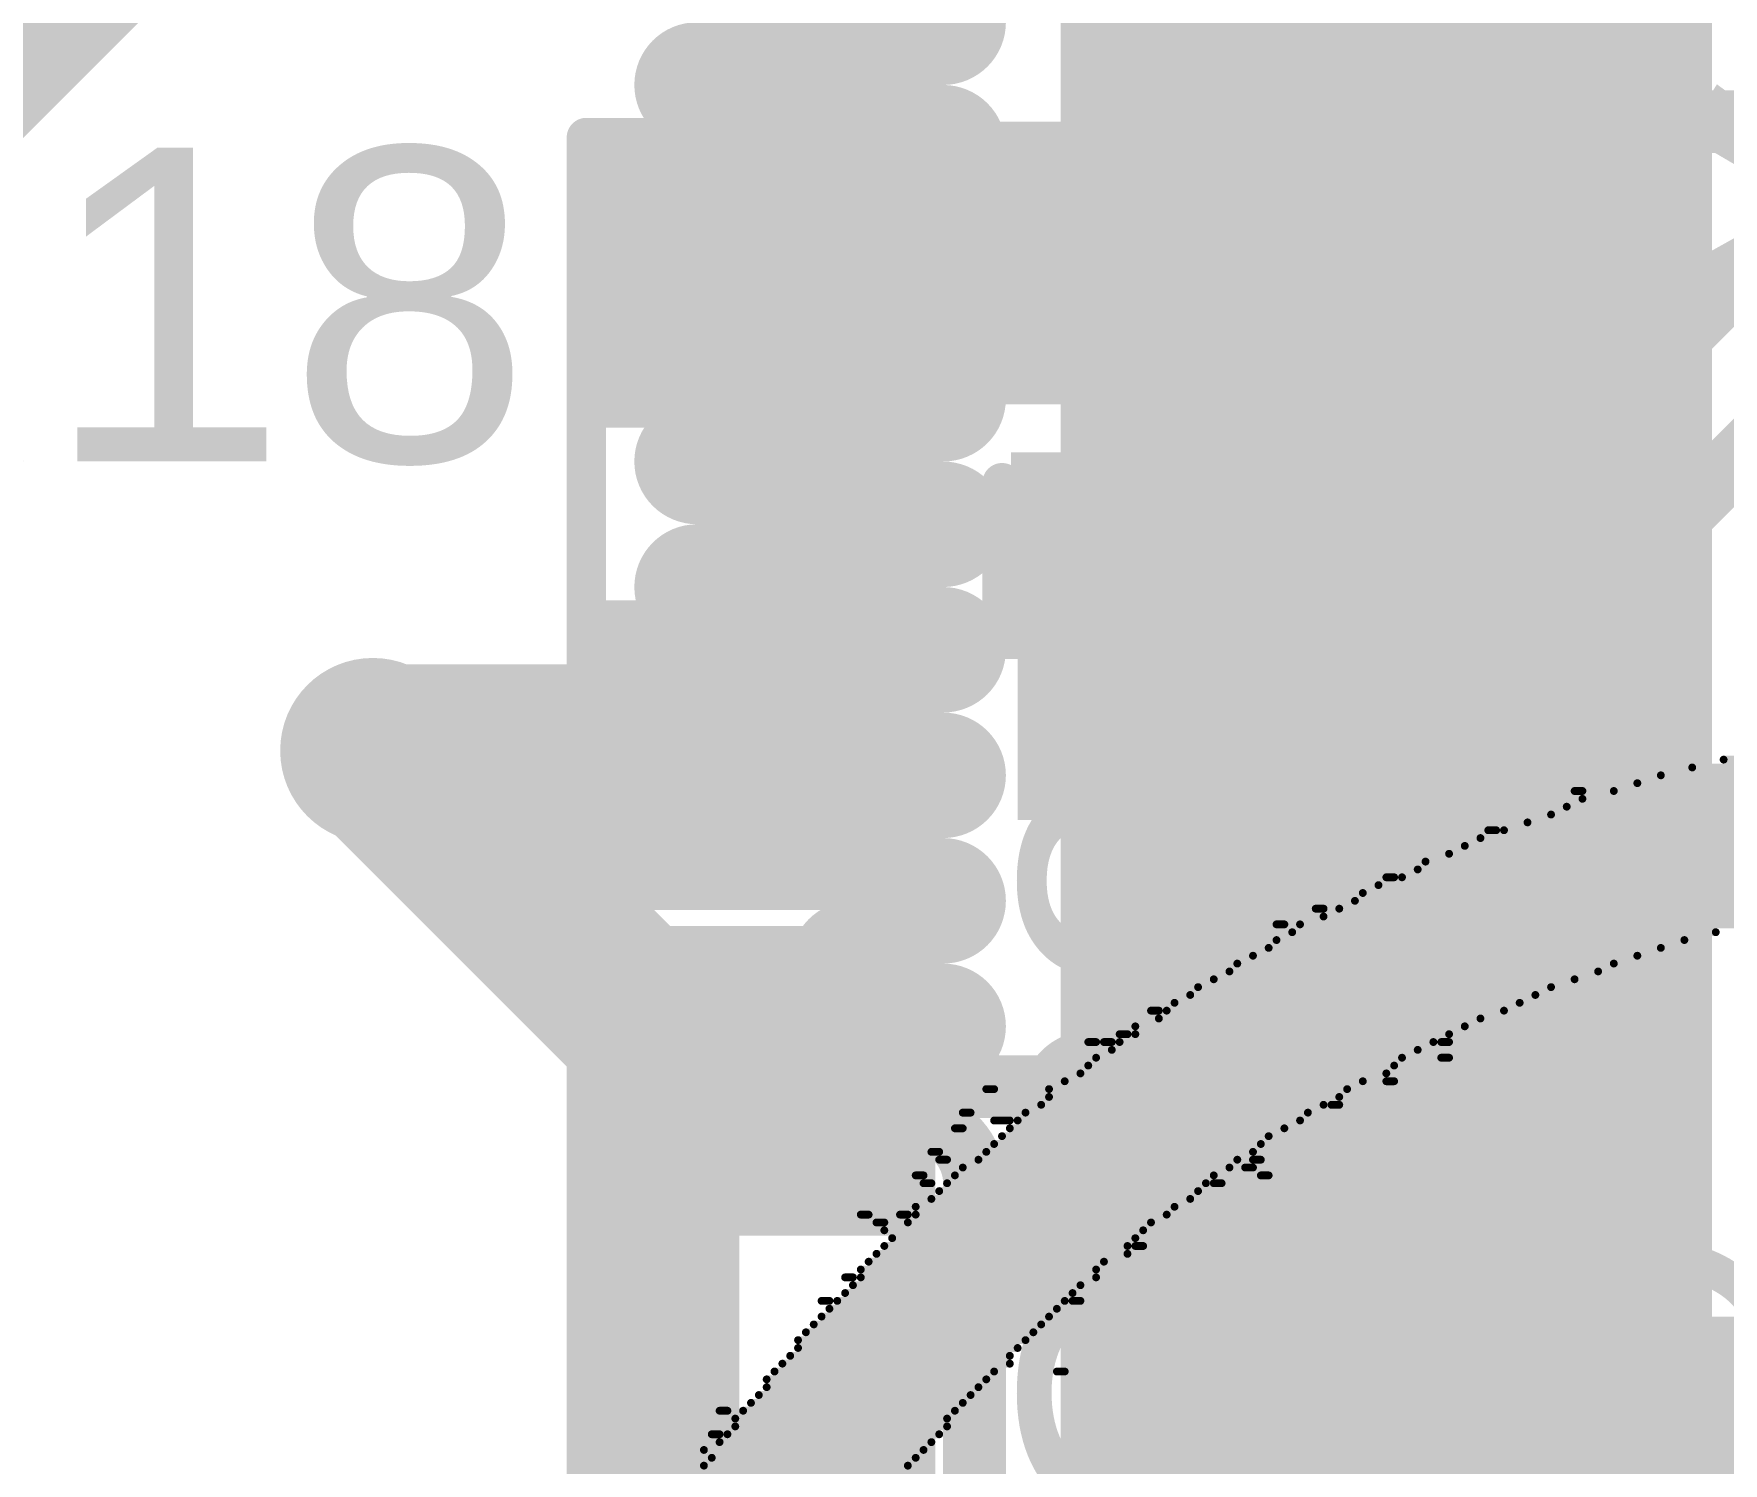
# Model space of a CAD drawing. Header units: millimetres. Extents: x -0.43 to 2.06, y -0.4 to 2.49.
# Drawn here: x 0.4401 to 0.6554, y 1.6013 to 1.7835 of the extents above; entities that cross this region are included whole.
import ezdxf

# ---------------------------------------------------------------- set-up
doc = ezdxf.new("R2010")
doc.units = ezdxf.units.MM
doc.header["$MEASUREMENT"] = 0
for name, color, linetype in [('BottomLayer', 5, 'Continuous'), ('BottomOverlay', 54, 'Continuous'), ('TopLayer', 1, 'Continuous'), ('TopOverlay', 2, 'Continuous'), ('TopPaste', 8, 'Continuous'), ('TopSolder', 216, 'Continuous'), ('ViaHoleLayer', 16, 'Continuous')]:
    doc.layers.add(name, color=color, linetype=linetype)
doc.styles.add('Arial', font='', dxfattribs={"height": 0.2})
doc.styles.get('Arial').set_extended_font_data('Arial')

# ---------------------------------------------------------------- blocks, each defined once
blk = doc.blocks.new('RES_0603_76')
at = {"layer": 'TopLayer'}
for points in [[(-0.015, 0.0175), (-0.015, -0.0175), (-0.045, -0.0175), (-0.045, 0.0175)], [(0.045, 0.0175), (0.045, -0.0175), (0.015, -0.0175), (0.015, 0.0175)]]:
    blk.add_hatch(color=1, dxfattribs=at).paths.add_polyline_path(points)
at = {"layer": 'TopPaste'}
for points in [[(-0.015, 0.0175), (-0.015, -0.0175), (-0.045, -0.0175), (-0.045, 0.0175)], [(0.045, 0.0175), (0.045, -0.0175), (0.015, -0.0175), (0.015, 0.0175)]]:
    blk.add_hatch(color=8, dxfattribs=at).paths.add_polyline_path(points)
at = {"layer": 'TopSolder'}
for points in [[(-0.011, 0.0215), (-0.011, -0.0215), (-0.049, -0.0215), (-0.049, 0.0215)], [(0.049, 0.0215), (0.049, -0.0215), (0.011, -0.0215), (0.011, 0.0215)]]:
    blk.add_hatch(color=216, dxfattribs=at).paths.add_polyline_path(points)
at = {"layer": 'TopOverlay', "const_width": 0.005}
for points in [[(0.048, 0.021), (-0.048, 0.021)], [(-0.048, -0.021), (-0.048, 0.021)], [(0.048, -0.021), (0.048, 0.021)], [(0.048, -0.021), (-0.048, -0.021)]]:
    blk.add_lwpolyline(points, dxfattribs=at)
at = {"layer": 'TopOverlay', "const_width": 0.0025}
for points in [[(-0.04925, 0.021, 1), (-0.04675, 0.021, 1)], [(-0.04925, 0.021, 1), (-0.04675, 0.021, 1)], [(0.04675, 0.021, 1), (0.04925, 0.021, 1)], [(0.04675, 0.021, 1), (0.04925, 0.021, 1)], [(-0.04925, -0.021, 1), (-0.04675, -0.021, 1)], [(-0.04925, -0.021, 1), (-0.04675, -0.021, 1)], [(0.04675, -0.021, 1), (0.04925, -0.021, 1)], [(0.04675, -0.021, 1), (0.04925, -0.021, 1)]]:
    blk.add_lwpolyline(points, format="xyb", close=True, dxfattribs=at)
blk = doc.blocks.new('RES_0603_77')
at = {"layer": 'TopLayer'}
for points in [[(-0.015, 0.0175), (-0.015, -0.0175), (-0.045, -0.0175), (-0.045, 0.0175)], [(0.045, 0.0175), (0.045, -0.0175), (0.015, -0.0175), (0.015, 0.0175)]]:
    blk.add_hatch(color=1, dxfattribs=at).paths.add_polyline_path(points)
at = {"layer": 'TopPaste'}
for points in [[(-0.015, 0.0175), (-0.015, -0.0175), (-0.045, -0.0175), (-0.045, 0.0175)], [(0.045, 0.0175), (0.045, -0.0175), (0.015, -0.0175), (0.015, 0.0175)]]:
    blk.add_hatch(color=8, dxfattribs=at).paths.add_polyline_path(points)
at = {"layer": 'TopSolder'}
for points in [[(-0.011, 0.0215), (-0.011, -0.0215), (-0.049, -0.0215), (-0.049, 0.0215)], [(0.049, 0.0215), (0.049, -0.0215), (0.011, -0.0215), (0.011, 0.0215)]]:
    blk.add_hatch(color=216, dxfattribs=at).paths.add_polyline_path(points)
at = {"layer": 'TopOverlay', "const_width": 0.005}
for points in [[(0.048, 0.021), (-0.048, 0.021)], [(-0.048, -0.021), (-0.048, 0.021)], [(0.048, -0.021), (0.048, 0.021)], [(0.048, -0.021), (-0.048, -0.021)]]:
    blk.add_lwpolyline(points, dxfattribs=at)
at = {"layer": 'TopOverlay', "const_width": 0.0025}
for points in [[(-0.04925, 0.021, 1), (-0.04675, 0.021, 1)], [(-0.04925, 0.021, 1), (-0.04675, 0.021, 1)], [(0.04675, 0.021, 1), (0.04925, 0.021, 1)], [(0.04675, 0.021, 1), (0.04925, 0.021, 1)], [(-0.04925, -0.021, 1), (-0.04675, -0.021, 1)], [(-0.04925, -0.021, 1), (-0.04675, -0.021, 1)], [(0.04675, -0.021, 1), (0.04925, -0.021, 1)], [(0.04675, -0.021, 1), (0.04925, -0.021, 1)]]:
    blk.add_lwpolyline(points, format="xyb", close=True, dxfattribs=at)
blk = doc.blocks.new('CAP_0402_130')
at = {"layer": 'TopLayer'}
for points in [[(-0.0275, -0.0125), (-0.0275, 0.0125), (-0.0095, 0.0125), (-0.0095, -0.0125)], [(0.0095, -0.0125), (0.0095, 0.0125), (0.0275, 0.0125), (0.0275, -0.0125)]]:
    blk.add_hatch(color=1, dxfattribs=at).paths.add_polyline_path(points)
at = {"layer": 'TopPaste'}
for points in [[(-0.0275, -0.0125), (-0.0275, 0.0125), (-0.0095, 0.0125), (-0.0095, -0.0125)], [(0.0095, -0.0125), (0.0095, 0.0125), (0.0275, 0.0125), (0.0275, -0.0125)]]:
    blk.add_hatch(color=8, dxfattribs=at).paths.add_polyline_path(points)
at = {"layer": 'TopSolder'}
for points in [[(-0.02986, -0.01486), (-0.02986, 0.01486), (-0.00714, 0.01486), (-0.00714, -0.01486)], [(0.00714, -0.01486), (0.00714, 0.01486), (0.02986, 0.01486), (0.02986, -0.01486)]]:
    blk.add_hatch(color=216, dxfattribs=at).paths.add_polyline_path(points)
at = {"layer": 'TopOverlay', "const_width": 0.005}
for points in [[(-0.031, 0.016), (-0.031, -0.016)], [(-0.011, 0.016), (-0.031, 0.016)], [(0.031, 0.016), (0.011, 0.016)], [(0.031, 0.016), (0.031, -0.016)], [(-0.011, -0.016), (-0.031, -0.016)], [(0.031, -0.016), (0.011, -0.016)]]:
    blk.add_lwpolyline(points, dxfattribs=at)
at = {"layer": 'TopOverlay', "const_width": 0.0025}
for points in [[(-0.03225, 0.016, 1), (-0.02975, 0.016, 1)], [(-0.03225, 0.016, 1), (-0.02975, 0.016, 1)], [(-0.01225, 0.016, 1), (-0.00975, 0.016, 1)], [(0.00975, 0.016, 1), (0.01225, 0.016, 1)], [(0.02975, 0.016, 1), (0.03225, 0.016, 1)], [(0.02975, 0.016, 1), (0.03225, 0.016, 1)], [(-0.03225, -0.016, 1), (-0.02975, -0.016, 1)], [(-0.03225, -0.016, 1), (-0.02975, -0.016, 1)], [(-0.01225, -0.016, 1), (-0.00975, -0.016, 1)], [(0.00975, -0.016, 1), (0.01225, -0.016, 1)], [(0.02975, -0.016, 1), (0.03225, -0.016, 1)], [(0.02975, -0.016, 1), (0.03225, -0.016, 1)]]:
    blk.add_lwpolyline(points, format="xyb", close=True, dxfattribs=at)
blk = doc.blocks.new('CAP_0402_131')
at = {"layer": 'TopLayer'}
for points in [[(-0.0275, -0.0125), (-0.0275, 0.0125), (-0.0095, 0.0125), (-0.0095, -0.0125)], [(0.0095, -0.0125), (0.0095, 0.0125), (0.0275, 0.0125), (0.0275, -0.0125)]]:
    blk.add_hatch(color=1, dxfattribs=at).paths.add_polyline_path(points)
at = {"layer": 'TopPaste'}
for points in [[(-0.0275, -0.0125), (-0.0275, 0.0125), (-0.0095, 0.0125), (-0.0095, -0.0125)], [(0.0095, -0.0125), (0.0095, 0.0125), (0.0275, 0.0125), (0.0275, -0.0125)]]:
    blk.add_hatch(color=8, dxfattribs=at).paths.add_polyline_path(points)
at = {"layer": 'TopSolder'}
for points in [[(-0.02986, -0.01486), (-0.02986, 0.01486), (-0.00714, 0.01486), (-0.00714, -0.01486)], [(0.00714, -0.01486), (0.00714, 0.01486), (0.02986, 0.01486), (0.02986, -0.01486)]]:
    blk.add_hatch(color=216, dxfattribs=at).paths.add_polyline_path(points)
at = {"layer": 'TopOverlay', "const_width": 0.005}
for points in [[(-0.031, -0.016), (-0.031, 0.016)], [(-0.011, 0.016), (-0.031, 0.016)], [(0.031, 0.016), (0.011, 0.016)], [(0.031, -0.016), (0.031, 0.016)], [(-0.011, -0.016), (-0.031, -0.016)], [(0.031, -0.016), (0.011, -0.016)]]:
    blk.add_lwpolyline(points, dxfattribs=at)
at = {"layer": 'TopOverlay', "const_width": 0.0025}
for points in [[(-0.03225, 0.016, 1), (-0.02975, 0.016, 1)], [(-0.03225, 0.016, 1), (-0.02975, 0.016, 1)], [(-0.01225, 0.016, 1), (-0.00975, 0.016, 1)], [(0.00975, 0.016, 1), (0.01225, 0.016, 1)], [(0.02975, 0.016, 1), (0.03225, 0.016, 1)], [(0.02975, 0.016, 1), (0.03225, 0.016, 1)], [(-0.03225, -0.016, 1), (-0.02975, -0.016, 1)], [(-0.03225, -0.016, 1), (-0.02975, -0.016, 1)], [(-0.01225, -0.016, 1), (-0.00975, -0.016, 1)], [(0.00975, -0.016, 1), (0.01225, -0.016, 1)], [(0.02975, -0.016, 1), (0.03225, -0.016, 1)], [(0.02975, -0.016, 1), (0.03225, -0.016, 1)]]:
    blk.add_lwpolyline(points, format="xyb", close=True, dxfattribs=at)

msp = doc.modelspace()

# ---------------------------------------------------------------- hatches: boundary and pattern name
at = {"layer": 'BottomLayer'}
for points in [[(0.571, 1.541), (0.654, 1.541), (0.654, 1.857), (0.571, 1.857)], [(0.627, 1.496), (0.671, 1.496), (0.671, 1.62), (0.627, 1.62)]]:
    msp.add_hatch(color=5, dxfattribs=at).paths.add_polyline_path(points)
h = msp.add_hatch(color=5, dxfattribs=at)
edge = h.paths.add_edge_path()
edge.add_arc((0.617, 1.764), 0.01181, 0, 360)
h = msp.add_hatch(color=5, dxfattribs=at)
edge = h.paths.add_edge_path()
edge.add_arc((0.584, 1.698), 0.01181, 0, 360)
h = msp.add_hatch(color=5, dxfattribs=at)
edge = h.paths.add_edge_path()
edge.add_arc((0.48329, 1.69215), 0.01181, 0, 360)
h = msp.add_hatch(color=5, dxfattribs=at)
edge = h.paths.add_edge_path()
edge.add_arc((0.63551, 1.61631), 0.01181, 0, 360)
at = {"layer": 'TopLayer'}
h = msp.add_hatch(color=1, dxfattribs=at)
edge = h.paths.add_edge_path()
edge.add_arc((0.617, 1.764), 0.01181, 0, 360)
for points in [[(0.50951, 1.73631), (0.59551, 1.73631), (0.59551, 1.77231), (0.50951, 1.77231)], [(0.56551, 1.68331), (0.59551, 1.68331), (0.59551, 1.72931), (0.56551, 1.72931)], [(0.62351, 1.60231), (0.64851, 1.60231), (0.64851, 1.67731), (0.62351, 1.67731)]]:
    msp.add_hatch(color=1, dxfattribs=at).paths.add_polyline_path(points)
h = msp.add_hatch(color=1, dxfattribs=at)
edge = h.paths.add_edge_path()
edge.add_arc((0.584, 1.698), 0.01181, 0, 360)
h = msp.add_hatch(color=1, dxfattribs=at)
edge = h.paths.add_edge_path()
edge.add_arc((0.48329, 1.69215), 0.01181, 0, 360)
h = msp.add_hatch(color=1, dxfattribs=at)
edge = h.paths.add_edge_path()
edge.add_arc((0.63551, 1.61631), 0.01181, 0, 360)
at = {"layer": 'ViaHoleLayer'}
h = msp.add_hatch(color=16, dxfattribs=at)
edge = h.paths.add_edge_path()
edge.add_arc((0.617, 1.764), 0.00591, 0, 360)
h = msp.add_hatch(color=16, dxfattribs=at)
edge = h.paths.add_edge_path()
edge.add_arc((0.584, 1.698), 0.00591, 0, 360)
h = msp.add_hatch(color=16, dxfattribs=at)
edge = h.paths.add_edge_path()
edge.add_arc((0.48329, 1.69215), 0.00591, 0, 360)
h = msp.add_hatch(color=16, dxfattribs=at)
edge = h.paths.add_edge_path()
edge.add_arc((0.63551, 1.61631), 0.00591, 0, 360)

# ---------------------------------------------------------------- linework, layer by layer
at = {"layer": 'BottomLayer'}
for points, const_width in [([(0.433, 1.773), (0.629, 1.969)], 0.012), ([(0.52463, 1.781), (0.556, 1.781)], 0.008), ([(0.52463, 1.773), (0.556, 1.773)], 0.008), ([(0.52463, 1.765), (0.556, 1.765)], 0.008), ([(0.52463, 1.757), (0.556, 1.757)], 0.008), ([(0.52463, 1.749), (0.556, 1.749)], 0.008), ([(0.52463, 1.741), (0.556, 1.741)], 0.008), ([(0.52463, 1.733), (0.556, 1.733)], 0.008), ([(0.52463, 1.725), (0.556, 1.725)], 0.008), ([(0.52463, 1.717), (0.556, 1.717)], 0.008), ([(0.52463, 1.709), (0.556, 1.709)], 0.008), ([(0.52463, 1.701), (0.556, 1.701)], 0.008), ([(0.48329, 1.69215), (0.519, 1.65644)], 0.022), ([(0.52463, 1.693), (0.556, 1.693)], 0.008), ([(0.53355, 1.685), (0.556, 1.685)], 0.008), ([(0.53355, 1.677), (0.556, 1.677)], 0.008), ([(0.54452, 1.669), (0.556, 1.669)], 0.008), ([(0.519, 0.927), (0.519, 1.65644)], 0.022), ([(0.54452, 1.661), (0.556, 1.661)], 0.008), ([(0.545, 1.653), (0.556, 1.653)], 0.008), ([(0.545, 1.645), (0.552, 1.645)], 0.008), ([(0.56, 1.633), (0.56, 1.637)], 0.008), ([(0.56, 1.456), (0.56, 1.633)], 0.008)]:
    msp.add_lwpolyline(points, dxfattribs=dict(at, const_width=const_width))
at = {"layer": 'BottomLayer', "const_width": 0.008}
for points in [[(0.556, 1.789, -1), (0.556, 1.781)], [(0.52463, 1.773, -1), (0.52463, 1.781)], [(0.556, 1.773, -1), (0.556, 1.765)], [(0.52463, 1.757, -1), (0.52463, 1.765)], [(0.556, 1.757, -1), (0.556, 1.749)], [(0.52463, 1.741, -1), (0.52463, 1.749)], [(0.556, 1.741, -1), (0.556, 1.733)], [(0.52463, 1.725, -1), (0.52463, 1.733)], [(0.556, 1.725, -1), (0.556, 1.717)], [(0.52463, 1.709, -1), (0.52463, 1.717)], [(0.556, 1.709, -1), (0.556, 1.701)], [(0.52463, 1.693, -1), (0.52463, 1.701)], [(0.556, 1.693, -1), (0.556, 1.685)], [(0.53355, 1.677, -1), (0.53355, 1.685)], [(0.556, 1.677, -1), (0.556, 1.669)], [(0.54452, 1.661, -1), (0.54452, 1.669)], [(0.556, 1.661, -1), (0.556, 1.653)], [(0.545, 1.645, -1), (0.545, 1.653)], [(0.552, 1.645, -0.414214), (0.56, 1.637)]]:
    msp.add_lwpolyline(points, format="xyb", dxfattribs=at)
at = {"layer": 'BottomLayer'}
for points, const_width in [([(0.52263, 1.781, 1), (0.52663, 1.781, 1)], 0.004), ([(0.52263, 1.781, 1), (0.52663, 1.781, 1)], 0.004), ([(0.554, 1.781, 1), (0.558, 1.781, 1)], 0.004), ([(0.554, 1.781, 1), (0.558, 1.781, 1)], 0.004), ([(0.52263, 1.773, 1), (0.52663, 1.773, 1)], 0.004), ([(0.52263, 1.773, 1), (0.52663, 1.773, 1)], 0.004), ([(0.554, 1.773, 1), (0.558, 1.773, 1)], 0.004), ([(0.554, 1.773, 1), (0.558, 1.773, 1)], 0.004), ([(0.52263, 1.765, 1), (0.52663, 1.765, 1)], 0.004), ([(0.52263, 1.765, 1), (0.52663, 1.765, 1)], 0.004), ([(0.554, 1.765, 1), (0.558, 1.765, 1)], 0.004), ([(0.554, 1.765, 1), (0.558, 1.765, 1)], 0.004), ([(0.52263, 1.757, 1), (0.52663, 1.757, 1)], 0.004), ([(0.52263, 1.757, 1), (0.52663, 1.757, 1)], 0.004), ([(0.554, 1.757, 1), (0.558, 1.757, 1)], 0.004), ([(0.554, 1.757, 1), (0.558, 1.757, 1)], 0.004), ([(0.52263, 1.749, 1), (0.52663, 1.749, 1)], 0.004), ([(0.52263, 1.749, 1), (0.52663, 1.749, 1)], 0.004), ([(0.554, 1.749, 1), (0.558, 1.749, 1)], 0.004), ([(0.554, 1.749, 1), (0.558, 1.749, 1)], 0.004), ([(0.52263, 1.741, 1), (0.52663, 1.741, 1)], 0.004), ([(0.52263, 1.741, 1), (0.52663, 1.741, 1)], 0.004), ([(0.554, 1.741, 1), (0.558, 1.741, 1)], 0.004), ([(0.554, 1.741, 1), (0.558, 1.741, 1)], 0.004), ([(0.52263, 1.733, 1), (0.52663, 1.733, 1)], 0.004), ([(0.52263, 1.733, 1), (0.52663, 1.733, 1)], 0.004), ([(0.554, 1.733, 1), (0.558, 1.733, 1)], 0.004), ([(0.554, 1.733, 1), (0.558, 1.733, 1)], 0.004), ([(0.52263, 1.725, 1), (0.52663, 1.725, 1)], 0.004), ([(0.52263, 1.725, 1), (0.52663, 1.725, 1)], 0.004), ([(0.554, 1.725, 1), (0.558, 1.725, 1)], 0.004), ([(0.554, 1.725, 1), (0.558, 1.725, 1)], 0.004), ([(0.52263, 1.717, 1), (0.52663, 1.717, 1)], 0.004), ([(0.52263, 1.717, 1), (0.52663, 1.717, 1)], 0.004), ([(0.554, 1.717, 1), (0.558, 1.717, 1)], 0.004), ([(0.554, 1.717, 1), (0.558, 1.717, 1)], 0.004), ([(0.52263, 1.709, 1), (0.52663, 1.709, 1)], 0.004), ([(0.52263, 1.709, 1), (0.52663, 1.709, 1)], 0.004), ([(0.554, 1.709, 1), (0.558, 1.709, 1)], 0.004), ([(0.554, 1.709, 1), (0.558, 1.709, 1)], 0.004), ([(0.52263, 1.701, 1), (0.52663, 1.701, 1)], 0.004), ([(0.52263, 1.701, 1), (0.52663, 1.701, 1)], 0.004), ([(0.554, 1.701, 1), (0.558, 1.701, 1)], 0.004), ([(0.554, 1.701, 1), (0.558, 1.701, 1)], 0.004), ([(0.47779, 1.69215, 1), (0.48879, 1.69215, 1)], 0.011), ([(0.52263, 1.693, 1), (0.52663, 1.693, 1)], 0.004), ([(0.52263, 1.693, 1), (0.52663, 1.693, 1)], 0.004), ([(0.554, 1.693, 1), (0.558, 1.693, 1)], 0.004), ([(0.554, 1.693, 1), (0.558, 1.693, 1)], 0.004), ([(0.53155, 1.685, 1), (0.53555, 1.685, 1)], 0.004), ([(0.53155, 1.685, 1), (0.53555, 1.685, 1)], 0.004), ([(0.554, 1.685, 1), (0.558, 1.685, 1)], 0.004), ([(0.554, 1.685, 1), (0.558, 1.685, 1)], 0.004), ([(0.53155, 1.677, 1), (0.53555, 1.677, 1)], 0.004), ([(0.53155, 1.677, 1), (0.53555, 1.677, 1)], 0.004), ([(0.554, 1.677, 1), (0.558, 1.677, 1)], 0.004), ([(0.554, 1.677, 1), (0.558, 1.677, 1)], 0.004), ([(0.54252, 1.669, 1), (0.54652, 1.669, 1)], 0.004), ([(0.54252, 1.669, 1), (0.54652, 1.669, 1)], 0.004), ([(0.554, 1.669, 1), (0.558, 1.669, 1)], 0.004), ([(0.554, 1.669, 1), (0.558, 1.669, 1)], 0.004), ([(0.5135, 1.65644, 1), (0.5245, 1.65644, 1)], 0.011), ([(0.5135, 1.65644, 1), (0.5245, 1.65644, 1)], 0.011), ([(0.54252, 1.661, 1), (0.54652, 1.661, 1)], 0.004), ([(0.54252, 1.661, 1), (0.54652, 1.661, 1)], 0.004), ([(0.554, 1.661, 1), (0.558, 1.661, 1)], 0.004), ([(0.554, 1.661, 1), (0.558, 1.661, 1)], 0.004), ([(0.543, 1.653, 1), (0.547, 1.653, 1)], 0.004), ([(0.543, 1.653, 1), (0.547, 1.653, 1)], 0.004), ([(0.554, 1.653, 1), (0.558, 1.653, 1)], 0.004), ([(0.554, 1.653, 1), (0.558, 1.653, 1)], 0.004), ([(0.543, 1.645, 1), (0.547, 1.645, 1)], 0.004), ([(0.543, 1.645, 1), (0.547, 1.645, 1)], 0.004), ([(0.55, 1.645, 1), (0.554, 1.645, 1)], 0.004), ([(0.55, 1.645, 1), (0.554, 1.645, 1)], 0.004), ([(0.558, 1.637, 1), (0.562, 1.637, 1)], 0.004), ([(0.558, 1.637, 1), (0.562, 1.637, 1)], 0.004), ([(0.558, 1.633, 1), (0.562, 1.633, 1)], 0.004), ([(0.558, 1.633, 1), (0.562, 1.633, 1)], 0.004)]:
    msp.add_lwpolyline(points, format="xyb", close=True, dxfattribs=dict(at, const_width=const_width))
at = {"layer": 'BottomOverlay', "const_width": 0.001}
for points in [[(0.6555, 1.691), (0.7685, 1.691)], [(0.6475, 1.689), (0.7765, 1.689)], [(0.6515, 1.69), (0.7735, 1.69)], [(0.6365, 1.687), (0.6375, 1.687)], [(0.6375, 1.686), (0.7855, 1.686)], [(0.6415, 1.687), (0.7835, 1.687)], [(0.6445, 1.688), (0.7795, 1.688)], [(0.6335, 1.684), (0.7915, 1.684)], [(0.6355, 1.685), (0.7885, 1.685)], [(0.6255, 1.682), (0.6265, 1.682)], [(0.6275, 1.682), (0.7965, 1.682)], [(0.6305, 1.683), (0.7935, 1.683)], [(0.6225, 1.68), (0.8015, 1.68)], [(0.6245, 1.681), (0.7995, 1.681)], [(0.6175, 1.678), (0.8065, 1.678)], [(0.6205, 1.679), (0.8035, 1.679)], [(0.6125, 1.676), (0.6135, 1.676)], [(0.6145, 1.676), (0.6895, 1.676)], [(0.6165, 1.677), (0.6995, 1.677)], [(0.6095, 1.674), (0.6745, 1.674)], [(0.6115, 1.675), (0.6825, 1.675)], [(0.6035, 1.672), (0.6045, 1.672)], [(0.6045, 1.671), (0.6615, 1.671)], [(0.6065, 1.672), (0.6655, 1.672)], [(0.6085, 1.673), (0.6705, 1.673)], [(0.5985, 1.67), (0.5995, 1.67)], [(0.6005, 1.669), (0.6545, 1.669)], [(0.6015, 1.67), (0.6575, 1.67)], [(0.5975, 1.667), (0.6475, 1.667)], [(0.5985, 1.668), (0.6505, 1.668)], [(0.5935, 1.665), (0.6415, 1.665)], [(0.5955, 1.666), (0.6445, 1.666)], [(0.5905, 1.663), (0.6365, 1.663)], [(0.5925, 1.664), (0.6395, 1.664)], [(0.5875, 1.661), (0.6315, 1.661)], [(0.5885, 1.662), (0.6335, 1.662)], [(0.5825, 1.659), (0.5835, 1.659)], [(0.5835, 1.658), (0.6245, 1.658)], [(0.5845, 1.659), (0.6275, 1.659)], [(0.5855, 1.66), (0.6295, 1.66)], [(0.5785, 1.656), (0.5795, 1.656)], [(0.5805, 1.657), (0.6225, 1.657)], [(0.5805, 1.656), (0.6205, 1.656)], [(0.5745, 1.655), (0.5755, 1.655)], [(0.5765, 1.655), (0.5775, 1.655)], [(0.5775, 1.654), (0.6165, 1.654)], [(0.5785, 1.655), (0.6185, 1.655)], [(0.6195, 1.655), (0.6205, 1.655)], [(0.5745, 1.652), (0.6135, 1.652)], [(0.5755, 1.653), (0.6145, 1.653)], [(0.6195, 1.653), (0.6205, 1.653)], [(0.5715, 1.65), (0.6095, 1.65)], [(0.5735, 1.651), (0.6125, 1.651)], [(0.6125, 1.65), (0.6135, 1.65)], [(0.5615, 1.649), (0.5625, 1.649)], [(0.5695, 1.649), (0.6075, 1.649)], [(0.5695, 1.648), (0.6065, 1.648)], [(0.5585, 1.646), (0.5595, 1.646)], [(0.5665, 1.646), (0.6025, 1.646)], [(0.5685, 1.647), (0.6045, 1.647)], [(0.6055, 1.647), (0.6065, 1.647)], [(0.5575, 1.644), (0.5585, 1.644)], [(0.5625, 1.645), (0.5645, 1.645)], [(0.5635, 1.643), (0.5975, 1.643)], [(0.5645, 1.644), (0.5995, 1.644)], [(0.5655, 1.645), (0.6015, 1.645)], [(0.5545, 1.641), (0.5555, 1.641)], [(0.5615, 1.641), (0.5955, 1.641)], [(0.5625, 1.642), (0.5965, 1.642)], [(0.5555, 1.64), (0.5565, 1.64)], [(0.5585, 1.639), (0.5925, 1.639)], [(0.5605, 1.64), (0.5935, 1.64)], [(0.5945, 1.639), (0.5955, 1.639)], [(0.5955, 1.64), (0.5965, 1.64)], [(0.5525, 1.638), (0.5535, 1.638)], [(0.5535, 1.637), (0.5545, 1.637)], [(0.5565, 1.637), (0.5895, 1.637)], [(0.5575, 1.638), (0.5905, 1.638)], [(0.5905, 1.637), (0.5915, 1.637)], [(0.5965, 1.638), (0.5975, 1.638)], [(0.5545, 1.635), (0.5875, 1.635)], [(0.5555, 1.636), (0.5885, 1.636)], [(0.5455, 1.633), (0.5465, 1.633)], [(0.5505, 1.633), (0.5515, 1.633)], [(0.5525, 1.634), (0.5855, 1.634)], [(0.5525, 1.633), (0.5845, 1.633)], [(0.5475, 1.632), (0.5485, 1.632)], [(0.5485, 1.631), (0.5815, 1.631)], [(0.5495, 1.63), (0.5805, 1.63)], [(0.5515, 1.632), (0.5825, 1.632)], [(0.5475, 1.628), (0.5795, 1.628)], [(0.5485, 1.629), (0.5795, 1.629)], [(0.5805, 1.629), (0.5815, 1.629)], [(0.5455, 1.626), (0.5755, 1.626)], [(0.5465, 1.627), (0.5765, 1.627)], [(0.5435, 1.625), (0.5445, 1.625)], [(0.5445, 1.624), (0.5735, 1.624)], [(0.5455, 1.625), (0.5755, 1.625)], [(0.5405, 1.622), (0.5415, 1.622)], [(0.5425, 1.622), (0.5715, 1.622)], [(0.5435, 1.623), (0.5725, 1.623)], [(0.5725, 1.622), (0.5735, 1.622)], [(0.5405, 1.62), (0.5695, 1.62)], [(0.5415, 1.621), (0.5705, 1.621)], [(0.5385, 1.618), (0.5675, 1.618)], [(0.5395, 1.619), (0.5685, 1.619)], [(0.5365, 1.615), (0.5645, 1.615)], [(0.5375, 1.617), (0.5665, 1.617)], [(0.5375, 1.616), (0.5655, 1.616)], [(0.5345, 1.613), (0.5625, 1.613)], [(0.5355, 1.614), (0.5645, 1.614)], [(0.5705, 1.613), (0.5715, 1.613)], [(0.5335, 1.612), (0.5615, 1.612)], [(0.5335, 1.611), (0.5605, 1.611)], [(0.5315, 1.609), (0.5585, 1.609)], [(0.5325, 1.61), (0.5595, 1.61)], [(0.5275, 1.608), (0.5285, 1.608)], [(0.5295, 1.607), (0.5565, 1.607)], [(0.5305, 1.608), (0.5575, 1.608)], [(0.5265, 1.605), (0.5275, 1.605)], [(0.5285, 1.605), (0.5555, 1.605)], [(0.5295, 1.606), (0.5565, 1.606)], [(0.5255, 1.603), (0.5535, 1.603)], [(0.5265, 1.602), (0.5525, 1.602)], [(0.5275, 1.604), (0.5545, 1.604)], [(0.5255, 1.601), (0.5515, 1.601)]]:
    msp.add_lwpolyline(points, dxfattribs=at)
at = {"layer": 'BottomOverlay', "const_width": 0.0005}
for points in [[(0.65525, 1.691, 1), (0.65575, 1.691, 1)], [(0.64725, 1.689, 1), (0.64775, 1.689, 1)], [(0.65125, 1.69, 1), (0.65175, 1.69, 1)], [(0.63625, 1.687, 1), (0.63675, 1.687, 1)], [(0.63725, 1.687, 1), (0.63775, 1.687, 1)], [(0.63725, 1.686, 1), (0.63775, 1.686, 1)], [(0.64125, 1.687, 1), (0.64175, 1.687, 1)], [(0.64425, 1.688, 1), (0.64475, 1.688, 1)], [(0.63325, 1.684, 1), (0.63375, 1.684, 1)], [(0.63525, 1.685, 1), (0.63575, 1.685, 1)], [(0.62525, 1.682, 1), (0.62575, 1.682, 1)], [(0.62625, 1.682, 1), (0.62675, 1.682, 1)], [(0.62725, 1.682, 1), (0.62775, 1.682, 1)], [(0.63025, 1.683, 1), (0.63075, 1.683, 1)], [(0.62225, 1.68, 1), (0.62275, 1.68, 1)], [(0.62425, 1.681, 1), (0.62475, 1.681, 1)], [(0.61725, 1.678, 1), (0.61775, 1.678, 1)], [(0.62025, 1.679, 1), (0.62075, 1.679, 1)], [(0.61225, 1.676, 1), (0.61275, 1.676, 1)], [(0.61325, 1.676, 1), (0.61375, 1.676, 1)], [(0.61425, 1.676, 1), (0.61475, 1.676, 1)], [(0.61625, 1.677, 1), (0.61675, 1.677, 1)], [(0.60925, 1.674, 1), (0.60975, 1.674, 1)], [(0.61125, 1.675, 1), (0.61175, 1.675, 1)], [(0.60325, 1.672, 1), (0.60375, 1.672, 1)], [(0.60425, 1.672, 1), (0.60475, 1.672, 1)], [(0.60425, 1.671, 1), (0.60475, 1.671, 1)], [(0.60625, 1.672, 1), (0.60675, 1.672, 1)], [(0.60825, 1.673, 1), (0.60875, 1.673, 1)], [(0.59825, 1.67, 1), (0.59875, 1.67, 1)], [(0.59925, 1.67, 1), (0.59975, 1.67, 1)], [(0.60025, 1.669, 1), (0.60075, 1.669, 1)], [(0.60125, 1.67, 1), (0.60175, 1.67, 1)], [(0.65425, 1.669, 1), (0.65475, 1.669, 1)], [(0.59725, 1.667, 1), (0.59775, 1.667, 1)], [(0.59825, 1.668, 1), (0.59875, 1.668, 1)], [(0.64725, 1.667, 1), (0.64775, 1.667, 1)], [(0.65025, 1.668, 1), (0.65075, 1.668, 1)], [(0.59325, 1.665, 1), (0.59375, 1.665, 1)], [(0.59525, 1.666, 1), (0.59575, 1.666, 1)], [(0.64125, 1.665, 1), (0.64175, 1.665, 1)], [(0.64425, 1.666, 1), (0.64475, 1.666, 1)], [(0.59025, 1.663, 1), (0.59075, 1.663, 1)], [(0.59225, 1.664, 1), (0.59275, 1.664, 1)], [(0.63625, 1.663, 1), (0.63675, 1.663, 1)], [(0.63925, 1.664, 1), (0.63975, 1.664, 1)], [(0.58725, 1.661, 1), (0.58775, 1.661, 1)], [(0.58825, 1.662, 1), (0.58875, 1.662, 1)], [(0.63125, 1.661, 1), (0.63175, 1.661, 1)], [(0.63325, 1.662, 1), (0.63375, 1.662, 1)], [(0.58225, 1.659, 1), (0.58275, 1.659, 1)], [(0.58325, 1.659, 1), (0.58375, 1.659, 1)], [(0.58325, 1.658, 1), (0.58375, 1.658, 1)], [(0.58425, 1.659, 1), (0.58475, 1.659, 1)], [(0.58525, 1.66, 1), (0.58575, 1.66, 1)], [(0.62425, 1.658, 1), (0.62475, 1.658, 1)], [(0.62725, 1.659, 1), (0.62775, 1.659, 1)], [(0.62925, 1.66, 1), (0.62975, 1.66, 1)], [(0.57825, 1.656, 1), (0.57875, 1.656, 1)], [(0.57925, 1.656, 1), (0.57975, 1.656, 1)], [(0.58025, 1.657, 1), (0.58075, 1.657, 1)], [(0.58025, 1.656, 1), (0.58075, 1.656, 1)], [(0.62025, 1.656, 1), (0.62075, 1.656, 1)], [(0.62225, 1.657, 1), (0.62275, 1.657, 1)], [(0.57425, 1.655, 1), (0.57475, 1.655, 1)], [(0.57525, 1.655, 1), (0.57575, 1.655, 1)], [(0.57625, 1.655, 1), (0.57675, 1.655, 1)], [(0.57725, 1.655, 1), (0.57775, 1.655, 1)], [(0.57725, 1.654, 1), (0.57775, 1.654, 1)], [(0.57825, 1.655, 1), (0.57875, 1.655, 1)], [(0.61625, 1.654, 1), (0.61675, 1.654, 1)], [(0.61825, 1.655, 1), (0.61875, 1.655, 1)], [(0.61925, 1.655, 1), (0.61975, 1.655, 1)], [(0.62025, 1.655, 1), (0.62075, 1.655, 1)], [(0.57425, 1.652, 1), (0.57475, 1.652, 1)], [(0.57525, 1.653, 1), (0.57575, 1.653, 1)], [(0.61325, 1.652, 1), (0.61375, 1.652, 1)], [(0.61425, 1.653, 1), (0.61475, 1.653, 1)], [(0.61925, 1.653, 1), (0.61975, 1.653, 1)], [(0.62025, 1.653, 1), (0.62075, 1.653, 1)], [(0.57125, 1.65, 1), (0.57175, 1.65, 1)], [(0.57325, 1.651, 1), (0.57375, 1.651, 1)], [(0.60925, 1.65, 1), (0.60975, 1.65, 1)], [(0.61225, 1.651, 1), (0.61275, 1.651, 1)], [(0.61225, 1.65, 1), (0.61275, 1.65, 1)], [(0.61325, 1.65, 1), (0.61375, 1.65, 1)], [(0.56125, 1.649, 1), (0.56175, 1.649, 1)], [(0.56225, 1.649, 1), (0.56275, 1.649, 1)], [(0.56925, 1.649, 1), (0.56975, 1.649, 1)], [(0.56925, 1.648, 1), (0.56975, 1.648, 1)], [(0.60625, 1.648, 1), (0.60675, 1.648, 1)], [(0.60725, 1.649, 1), (0.60775, 1.649, 1)], [(0.55825, 1.646, 1), (0.55875, 1.646, 1)], [(0.55925, 1.646, 1), (0.55975, 1.646, 1)], [(0.56625, 1.646, 1), (0.56675, 1.646, 1)], [(0.56825, 1.647, 1), (0.56875, 1.647, 1)], [(0.60225, 1.646, 1), (0.60275, 1.646, 1)], [(0.60425, 1.647, 1), (0.60475, 1.647, 1)], [(0.60525, 1.647, 1), (0.60575, 1.647, 1)], [(0.60625, 1.647, 1), (0.60675, 1.647, 1)], [(0.55725, 1.644, 1), (0.55775, 1.644, 1)], [(0.55825, 1.644, 1), (0.55875, 1.644, 1)], [(0.56225, 1.645, 1), (0.56275, 1.645, 1)], [(0.56325, 1.643, 1), (0.56375, 1.643, 1)], [(0.56425, 1.645, 1), (0.56475, 1.645, 1)], [(0.56425, 1.644, 1), (0.56475, 1.644, 1)], [(0.56525, 1.645, 1), (0.56575, 1.645, 1)], [(0.59725, 1.643, 1), (0.59775, 1.643, 1)], [(0.59925, 1.644, 1), (0.59975, 1.644, 1)], [(0.60125, 1.645, 1), (0.60175, 1.645, 1)], [(0.55425, 1.641, 1), (0.55475, 1.641, 1)], [(0.55525, 1.641, 1), (0.55575, 1.641, 1)], [(0.56125, 1.641, 1), (0.56175, 1.641, 1)], [(0.56225, 1.642, 1), (0.56275, 1.642, 1)], [(0.59525, 1.641, 1), (0.59575, 1.641, 1)], [(0.59625, 1.642, 1), (0.59675, 1.642, 1)], [(0.55525, 1.64, 1), (0.55575, 1.64, 1)], [(0.55625, 1.64, 1), (0.55675, 1.64, 1)], [(0.55825, 1.639, 1), (0.55875, 1.639, 1)], [(0.56025, 1.64, 1), (0.56075, 1.64, 1)], [(0.59225, 1.639, 1), (0.59275, 1.639, 1)], [(0.59325, 1.64, 1), (0.59375, 1.64, 1)], [(0.59425, 1.639, 1), (0.59475, 1.639, 1)], [(0.59525, 1.64, 1), (0.59575, 1.64, 1)], [(0.59525, 1.639, 1), (0.59575, 1.639, 1)], [(0.59625, 1.64, 1), (0.59675, 1.64, 1)], [(0.55225, 1.638, 1), (0.55275, 1.638, 1)], [(0.55325, 1.638, 1), (0.55375, 1.638, 1)], [(0.55325, 1.637, 1), (0.55375, 1.637, 1)], [(0.55425, 1.637, 1), (0.55475, 1.637, 1)], [(0.55625, 1.637, 1), (0.55675, 1.637, 1)], [(0.55725, 1.638, 1), (0.55775, 1.638, 1)], [(0.58925, 1.637, 1), (0.58975, 1.637, 1)], [(0.59025, 1.638, 1), (0.59075, 1.638, 1)], [(0.59025, 1.637, 1), (0.59075, 1.637, 1)], [(0.59125, 1.637, 1), (0.59175, 1.637, 1)], [(0.59625, 1.638, 1), (0.59675, 1.638, 1)], [(0.59725, 1.638, 1), (0.59775, 1.638, 1)], [(0.55425, 1.635, 1), (0.55475, 1.635, 1)], [(0.55525, 1.636, 1), (0.55575, 1.636, 1)], [(0.58725, 1.635, 1), (0.58775, 1.635, 1)], [(0.58825, 1.636, 1), (0.58875, 1.636, 1)], [(0.54525, 1.633, 1), (0.54575, 1.633, 1)], [(0.54625, 1.633, 1), (0.54675, 1.633, 1)], [(0.55025, 1.633, 1), (0.55075, 1.633, 1)], [(0.55125, 1.633, 1), (0.55175, 1.633, 1)], [(0.55225, 1.634, 1), (0.55275, 1.634, 1)], [(0.55225, 1.633, 1), (0.55275, 1.633, 1)], [(0.58425, 1.633, 1), (0.58475, 1.633, 1)], [(0.58525, 1.634, 1), (0.58575, 1.634, 1)], [(0.54725, 1.632, 1), (0.54775, 1.632, 1)], [(0.54825, 1.632, 1), (0.54875, 1.632, 1)], [(0.54825, 1.631, 1), (0.54875, 1.631, 1)], [(0.54925, 1.63, 1), (0.54975, 1.63, 1)], [(0.55125, 1.632, 1), (0.55175, 1.632, 1)], [(0.58025, 1.63, 1), (0.58075, 1.63, 1)], [(0.58125, 1.631, 1), (0.58175, 1.631, 1)], [(0.58225, 1.632, 1), (0.58275, 1.632, 1)], [(0.54725, 1.628, 1), (0.54775, 1.628, 1)], [(0.54825, 1.629, 1), (0.54875, 1.629, 1)], [(0.57925, 1.629, 1), (0.57975, 1.629, 1)], [(0.57925, 1.628, 1), (0.57975, 1.628, 1)], [(0.58025, 1.629, 1), (0.58075, 1.629, 1)], [(0.58125, 1.629, 1), (0.58175, 1.629, 1)], [(0.54525, 1.626, 1), (0.54575, 1.626, 1)], [(0.54625, 1.627, 1), (0.54675, 1.627, 1)], [(0.57525, 1.626, 1), (0.57575, 1.626, 1)], [(0.57625, 1.627, 1), (0.57675, 1.627, 1)], [(0.54325, 1.625, 1), (0.54375, 1.625, 1)], [(0.54425, 1.625, 1), (0.54475, 1.625, 1)], [(0.54425, 1.624, 1), (0.54475, 1.624, 1)], [(0.54525, 1.625, 1), (0.54575, 1.625, 1)], [(0.57325, 1.624, 1), (0.57375, 1.624, 1)], [(0.57525, 1.625, 1), (0.57575, 1.625, 1)], [(0.54025, 1.622, 1), (0.54075, 1.622, 1)], [(0.54125, 1.622, 1), (0.54175, 1.622, 1)], [(0.54225, 1.622, 1), (0.54275, 1.622, 1)], [(0.54325, 1.623, 1), (0.54375, 1.623, 1)], [(0.57125, 1.622, 1), (0.57175, 1.622, 1)], [(0.57225, 1.623, 1), (0.57275, 1.623, 1)], [(0.57225, 1.622, 1), (0.57275, 1.622, 1)], [(0.57325, 1.622, 1), (0.57375, 1.622, 1)], [(0.54025, 1.62, 1), (0.54075, 1.62, 1)], [(0.54125, 1.621, 1), (0.54175, 1.621, 1)], [(0.56925, 1.62, 1), (0.56975, 1.62, 1)], [(0.57025, 1.621, 1), (0.57075, 1.621, 1)], [(0.53825, 1.618, 1), (0.53875, 1.618, 1)], [(0.53925, 1.619, 1), (0.53975, 1.619, 1)], [(0.56725, 1.618, 1), (0.56775, 1.618, 1)], [(0.56825, 1.619, 1), (0.56875, 1.619, 1)], [(0.53625, 1.615, 1), (0.53675, 1.615, 1)], [(0.53725, 1.617, 1), (0.53775, 1.617, 1)], [(0.53725, 1.616, 1), (0.53775, 1.616, 1)], [(0.56425, 1.615, 1), (0.56475, 1.615, 1)], [(0.56525, 1.616, 1), (0.56575, 1.616, 1)], [(0.56625, 1.617, 1), (0.56675, 1.617, 1)], [(0.53425, 1.613, 1), (0.53475, 1.613, 1)], [(0.53525, 1.614, 1), (0.53575, 1.614, 1)], [(0.56225, 1.613, 1), (0.56275, 1.613, 1)], [(0.56425, 1.614, 1), (0.56475, 1.614, 1)], [(0.57025, 1.613, 1), (0.57075, 1.613, 1)], [(0.57125, 1.613, 1), (0.57175, 1.613, 1)], [(0.53325, 1.612, 1), (0.53375, 1.612, 1)], [(0.53325, 1.611, 1), (0.53375, 1.611, 1)], [(0.56025, 1.611, 1), (0.56075, 1.611, 1)], [(0.56125, 1.612, 1), (0.56175, 1.612, 1)], [(0.53125, 1.609, 1), (0.53175, 1.609, 1)], [(0.53225, 1.61, 1), (0.53275, 1.61, 1)], [(0.55825, 1.609, 1), (0.55875, 1.609, 1)], [(0.55925, 1.61, 1), (0.55975, 1.61, 1)], [(0.52725, 1.608, 1), (0.52775, 1.608, 1)], [(0.52825, 1.608, 1), (0.52875, 1.608, 1)], [(0.52925, 1.607, 1), (0.52975, 1.607, 1)], [(0.53025, 1.608, 1), (0.53075, 1.608, 1)], [(0.55625, 1.607, 1), (0.55675, 1.607, 1)], [(0.55725, 1.608, 1), (0.55775, 1.608, 1)], [(0.52625, 1.605, 1), (0.52675, 1.605, 1)], [(0.52725, 1.605, 1), (0.52775, 1.605, 1)], [(0.52825, 1.605, 1), (0.52875, 1.605, 1)], [(0.52925, 1.606, 1), (0.52975, 1.606, 1)], [(0.55525, 1.605, 1), (0.55575, 1.605, 1)], [(0.55625, 1.606, 1), (0.55675, 1.606, 1)], [(0.52525, 1.603, 1), (0.52575, 1.603, 1)], [(0.52625, 1.602, 1), (0.52675, 1.602, 1)], [(0.52725, 1.604, 1), (0.52775, 1.604, 1)], [(0.55225, 1.602, 1), (0.55275, 1.602, 1)], [(0.55325, 1.603, 1), (0.55375, 1.603, 1)], [(0.55425, 1.604, 1), (0.55475, 1.604, 1)], [(0.52525, 1.601, 1), (0.52575, 1.601, 1)], [(0.55125, 1.601, 1), (0.55175, 1.601, 1)]]:
    msp.add_lwpolyline(points, format="xyb", close=True, dxfattribs=at)
at = {"layer": 'TopLayer'}
for points, const_width in [([(0.643, 1.764), (0.65131, 1.77231)], 0.008), ([(0.65131, 1.77231), (0.70041, 1.77231)], 0.008), ([(0.617, 1.764), (0.643, 1.764)], 0.008), ([(0.57951, 1.753), (0.57951, 1.75581)], 0.008), ([(0.646, 1.741), (0.65959, 1.75459)], 0.008), ([(0.57951, 1.753), (0.59151, 1.741)], 0.008), ([(0.59151, 1.741), (0.646, 1.741)], 0.008), ([(0.61151, 1.68351), (0.66487, 1.73687)], 0.008), ([(0.58051, 1.70631), (0.584, 1.70282)], 0.022), ([(0.584, 1.698), (0.584, 1.70282)], 0.022), ([(0.48329, 1.69215), (0.52501, 1.69215)], 0.022), ([(0.52501, 1.69215), (0.52517, 1.69231)], 0.022), ([(0.52517, 1.69231), (0.53151, 1.69231)], 0.022), ([(0.61151, 1.66031), (0.61151, 1.68351)], 0.008), ([(0.60051, 1.64931), (0.61151, 1.66031)], 0.008), ([(0.53151, 1.64931), (0.60051, 1.64931)], 0.008), ([(0.63551, 1.61431), (0.63551, 1.61631)], 0.022), ([(0.63451, 1.61331), (0.63551, 1.61431)], 0.022)]:
    msp.add_lwpolyline(points, dxfattribs=dict(at, const_width=const_width))
for points, const_width in [([(0.64931, 1.77231, 1), (0.65331, 1.77231, 1)], 0.004), ([(0.64931, 1.77231, 1), (0.65331, 1.77231, 1)], 0.004), ([(0.615, 1.764, 1), (0.619, 1.764, 1)], 0.004), ([(0.641, 1.764, 1), (0.645, 1.764, 1)], 0.004), ([(0.641, 1.764, 1), (0.645, 1.764, 1)], 0.004), ([(0.57751, 1.75581, 1), (0.58151, 1.75581, 1)], 0.004), ([(0.57751, 1.753, 1), (0.58151, 1.753, 1)], 0.004), ([(0.57751, 1.753, 1), (0.58151, 1.753, 1)], 0.004), ([(0.58951, 1.741, 1), (0.59351, 1.741, 1)], 0.004), ([(0.58951, 1.741, 1), (0.59351, 1.741, 1)], 0.004), ([(0.644, 1.741, 1), (0.648, 1.741, 1)], 0.004), ([(0.644, 1.741, 1), (0.648, 1.741, 1)], 0.004), ([(0.57501, 1.70631, 1), (0.58601, 1.70631, 1)], 0.011), ([(0.5785, 1.70282, 1), (0.5895, 1.70282, 1)], 0.011), ([(0.5785, 1.70282, 1), (0.5895, 1.70282, 1)], 0.011), ([(0.5785, 1.698, 1), (0.5895, 1.698, 1)], 0.011), ([(0.47779, 1.69215, 1), (0.48879, 1.69215, 1)], 0.011), ([(0.51951, 1.69215, 1), (0.53051, 1.69215, 1)], 0.011), ([(0.51951, 1.69215, 1), (0.53051, 1.69215, 1)], 0.011), ([(0.51967, 1.69231, 1), (0.53067, 1.69231, 1)], 0.011), ([(0.51967, 1.69231, 1), (0.53067, 1.69231, 1)], 0.011), ([(0.52601, 1.69231, 1), (0.53701, 1.69231, 1)], 0.011), ([(0.60951, 1.68351, 1), (0.61351, 1.68351, 1)], 0.004), ([(0.60951, 1.68351, 1), (0.61351, 1.68351, 1)], 0.004), ([(0.60951, 1.66031, 1), (0.61351, 1.66031, 1)], 0.004), ([(0.60951, 1.66031, 1), (0.61351, 1.66031, 1)], 0.004), ([(0.52951, 1.64931, 1), (0.53351, 1.64931, 1)], 0.004), ([(0.59851, 1.64931, 1), (0.60251, 1.64931, 1)], 0.004), ([(0.59851, 1.64931, 1), (0.60251, 1.64931, 1)], 0.004), ([(0.63001, 1.61631, 1), (0.64101, 1.61631, 1)], 0.011), ([(0.62901, 1.61331, 1), (0.64001, 1.61331, 1)], 0.011), ([(0.63001, 1.61431, 1), (0.64101, 1.61431, 1)], 0.011), ([(0.63001, 1.61431, 1), (0.64101, 1.61431, 1)], 0.011)]:
    msp.add_lwpolyline(points, format="xyb", close=True, dxfattribs=dict(at, const_width=const_width))

# ---------------------------------------------------------------- block references
for name, p, rotation in [('RES_0603_77', (0.53151, 1.72231), 270), ('CAP_0402_131', (0.57951, 1.73731), 270), ('CAP_0402_130', (0.65151, 1.66431), 180), ('RES_0603_76', (0.53151, 1.61931), 270)]:
    msp.add_blockref(name, p, dxfattribs=dict(rotation=rotation))

# ---------------------------------------------------------------- texts
at = {"layer": 'TopOverlay', "style": 'Arial'}
for s, height, rotation, p in [('*', 0.08, 270, (0.61127, 1.78385)), ('C28', 0.04, 90, (0.60599, 1.58868)), ('C29', 0.04, 90, (0.66199, 1.53068))]:
    msp.add_text(s, height=height, rotation=rotation, dxfattribs=at).set_placement(p)
msp.add_text('R18', height=0.04, dxfattribs=at).set_placement((0.40102, 1.72901))

doc.saveas('drawing.dxf')
